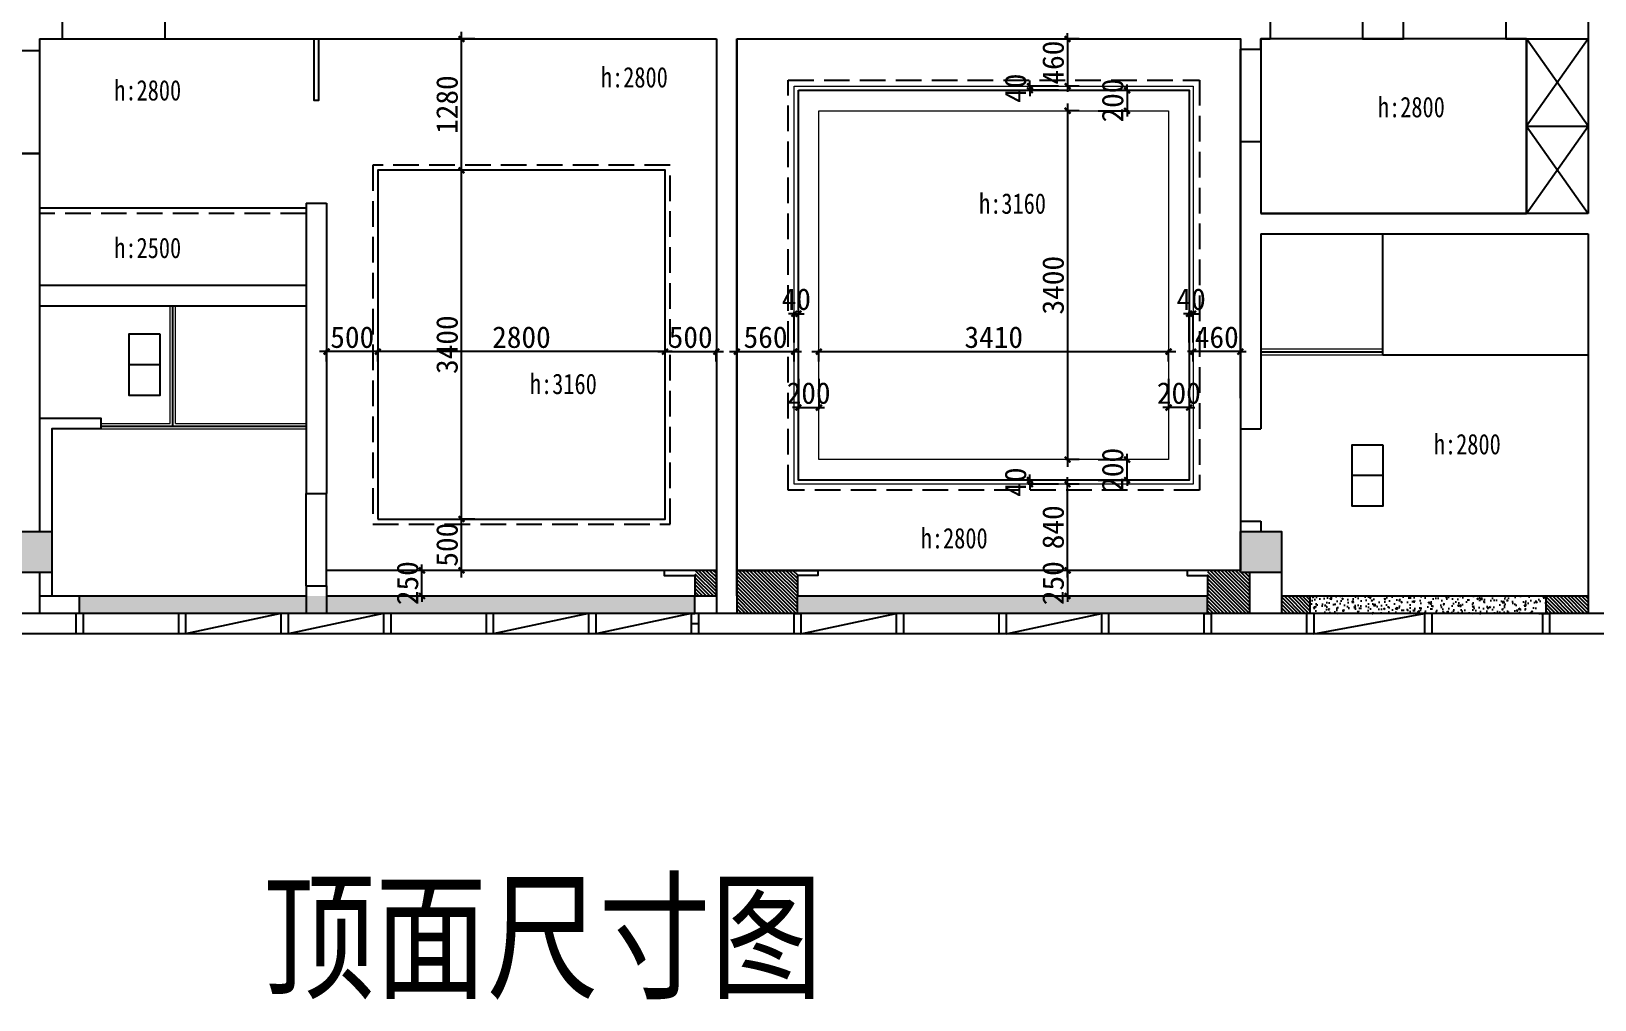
# Model space of a CAD drawing. Header units: millimetres. Extents: x 561810 to 956823, y -438984 to -391712.
# Drawn here: x 729406 to 744651, y -418569 to -409128 of the extents above; entities that cross this region are included whole.
import ezdxf

# ---------------------------------------------------------------- set-up
doc = ezdxf.new("R2010")
doc.units = ezdxf.units.MM
doc.header["$LTSCALE"] = 10
doc.header["$MEASUREMENT"] = 0
doc.linetypes.add('DASH', pattern=[0.35, 0.25, -0.1])
doc.layers.get('0').update_dxf_attribs({"linetype": 'CONTINUOUS'})
doc.layers.get('DEFPOINTS').update_dxf_attribs({"color": 1, "linetype": 'CONTINUOUS'})
for name, color, linetype in [('PUB_HATCH', 144, 'CONTINUOUS'), ('WALL', 7, 'CONTINUOUS'), ('WINDOW', 4, 'CONTINUOUS'), ('填充', 8, 'CONTINUOUS'), ('墙', 7, 'CONTINUOUS')]:
    doc.layers.add(name, color=color, linetype=linetype)
doc.layers.add('家居内线', color=251, linetype='CONTINUOUS', lineweight=13)
doc.layers.add('细线', color=250, linetype='CONTINUOUS', lineweight=5)
doc.styles.add('12', font='', dxfattribs={"width": 0.8})
doc.styles.add('施洛华标注样式', font='')
doc.styles.get('12').set_extended_font_data('SimSun')
doc.styles.get('施洛华标注样式').set_extended_font_data('SimSun')
doc.dimstyles.new('外标尺寸', dxfattribs={"dimscale": 70, "dimtxt": 3, "dimasz": 0.8, "dimexe": 0.25, "dimexo": 1, "dimgap": 0.5, "dimtad": 1, "dimdec": 0, "dimtxsty": '施洛华标注样式', "dimblk": 'ARCHTICK', "dimcen": 1.5, "dimdle": 1, "dimclrd": 250, "dimclre": 250, "dimclrt": 62, "dimadec": 0, "dimazin": 0, "dimtfac": 1, "dimtdec": 0, "dimtix": 1, "dimtmove": 1, "dimatfit": 3, "dimldrblk": 'ARCHTICK', "dimfxl": 0, "dimarcsym": 0})

# ---------------------------------------------------------------- blocks, each defined once
blk = doc.blocks.new('_ARCHTICK')
at = {"color": 0, "linetype": 'ByBlock', "const_width": 0.4}
blk.add_lwpolyline([(-0.5, -0.5), (0.5, 0.5)], dxfattribs=at)
blk = doc.blocks.new('*D359')
at = {"color": 250, "lineweight": -2}
for p, q in [((736216, -412251), (736916, -412251)), ((736286, -412346), (736286, -412233)), ((736846, -412346), (736846, -412233))]:
    blk.add_line(p, q, dxfattribs=at)
at = {"layer": 'DEFPOINTS', "color": 0}
for p in [(736846, -412251), (736286, -412416), (736846, -412416)]:
    blk.add_point(p, dxfattribs=at)
at = {"color": 250, "lineweight": -2, "xscale": 56, "yscale": 56, "zscale": 56, "rotation": 180}
blk.add_blockref('_ARCHTICK', (736286, -412251), dxfattribs=at)
at = {"color": 250, "lineweight": -2, "xscale": 56, "yscale": 56, "zscale": 56}
blk.add_blockref('_ARCHTICK', (736846, -412251), dxfattribs=at)
at = {"color": 62, "insert": (736566, -412111), "char_height": 210, "attachment_point": 5, "style": '施洛华标注样式'}
blk.add_mtext('560', dxfattribs=at)
blk = doc.blocks.new('*D360')
at = {"color": 250, "lineweight": -2}
for p, q in [((736846, -411881), (736790, -411881)), ((736846, -412161), (736846, -411864)), ((736846, -411881), (736886, -411881)), ((736886, -412161), (736886, -411864)), ((736886, -411881), (736942, -411881))]:
    blk.add_line(p, q, dxfattribs=at)
at = {"layer": 'DEFPOINTS', "color": 0}
for p in [(736886, -411881), (736846, -412416), (736886, -412416)]:
    blk.add_point(p, dxfattribs=at)
at = {"color": 250, "lineweight": -2, "xscale": 56, "yscale": 56, "zscale": 56}
blk.add_blockref('_ARCHTICK', (736846, -411881), dxfattribs=at)
at = {"color": 250, "lineweight": -2, "xscale": 56, "yscale": 56, "zscale": 56, "rotation": 180}
blk.add_blockref('_ARCHTICK', (736886, -411881), dxfattribs=at)
at = {"color": 62, "insert": (736866, -411741), "char_height": 210, "attachment_point": 5, "style": '施洛华标注样式'}
blk.add_mtext('40', dxfattribs=at)
blk = doc.blocks.new('*D361')
at = {"color": 250, "lineweight": -2}
for p, q in [((736886, -412516), (736886, -412813)), ((737086, -412516), (737086, -412813)), ((736886, -412796), (736830, -412796)), ((736886, -412796), (737086, -412796)), ((737086, -412796), (737142, -412796))]:
    blk.add_line(p, q, dxfattribs=at)
at = {"layer": 'DEFPOINTS', "color": 0}
for p in [(736886, -412416), (737086, -412416), (737086, -412796)]:
    blk.add_point(p, dxfattribs=at)
at = {"color": 250, "lineweight": -2, "xscale": 56, "yscale": 56, "zscale": 56}
blk.add_blockref('_ARCHTICK', (736886, -412796), dxfattribs=at)
at = {"color": 250, "lineweight": -2, "xscale": 56, "yscale": 56, "zscale": 56, "rotation": 180}
blk.add_blockref('_ARCHTICK', (737086, -412796), dxfattribs=at)
at = {"color": 62, "insert": (736986, -412656), "char_height": 210, "attachment_point": 5, "style": '施洛华标注样式'}
blk.add_mtext('200', dxfattribs=at)
blk = doc.blocks.new('*D362')
at = {"color": 250, "lineweight": -2}
for p, q in [((737016, -412251), (740566, -412251)), ((737086, -412346), (737086, -412233)), ((740496, -412346), (740496, -412233))]:
    blk.add_line(p, q, dxfattribs=at)
at = {"layer": 'DEFPOINTS', "color": 0}
for p in [(740496, -412251), (737086, -412416), (740496, -412416)]:
    blk.add_point(p, dxfattribs=at)
at = {"color": 250, "lineweight": -2, "xscale": 56, "yscale": 56, "zscale": 56, "rotation": 180}
blk.add_blockref('_ARCHTICK', (737086, -412251), dxfattribs=at)
at = {"color": 250, "lineweight": -2, "xscale": 56, "yscale": 56, "zscale": 56}
blk.add_blockref('_ARCHTICK', (740496, -412251), dxfattribs=at)
at = {"color": 62, "insert": (738791, -412111), "char_height": 210, "attachment_point": 5, "style": '施洛华标注样式'}
blk.add_mtext('3410', dxfattribs=at)
blk = doc.blocks.new('*D363')
at = {"color": 250, "lineweight": -2}
for p, q in [((740736, -412251), (740680, -412251)), ((740736, -412346), (740736, -412233)), ((741196, -412251), (740736, -412251)), ((741196, -412346), (741196, -412233)), ((741196, -412251), (741252, -412251))]:
    blk.add_line(p, q, dxfattribs=at)
at = {"layer": 'DEFPOINTS', "color": 0}
for p in [(740736, -412251), (740736, -412416), (741196, -412416)]:
    blk.add_point(p, dxfattribs=at)
at = {"color": 250, "lineweight": -2, "xscale": 56, "yscale": 56, "zscale": 56}
blk.add_blockref('_ARCHTICK', (740736, -412251), dxfattribs=at)
at = {"color": 250, "lineweight": -2, "xscale": 56, "yscale": 56, "zscale": 56, "rotation": 180}
blk.add_blockref('_ARCHTICK', (741196, -412251), dxfattribs=at)
at = {"color": 62, "insert": (740966, -412111), "char_height": 210, "attachment_point": 5, "style": '施洛华标注样式'}
blk.add_mtext('460', dxfattribs=at)
blk = doc.blocks.new('*D364')
at = {"color": 250, "lineweight": -2}
for p, q in [((740696, -411881), (740640, -411881)), ((740696, -412161), (740696, -411864)), ((740736, -411881), (740696, -411881)), ((740736, -412161), (740736, -411864)), ((740736, -411881), (740792, -411881))]:
    blk.add_line(p, q, dxfattribs=at)
at = {"layer": 'DEFPOINTS', "color": 0}
for p in [(740696, -411881), (740696, -412416), (740736, -412416)]:
    blk.add_point(p, dxfattribs=at)
at = {"color": 250, "lineweight": -2, "xscale": 56, "yscale": 56, "zscale": 56}
blk.add_blockref('_ARCHTICK', (740696, -411881), dxfattribs=at)
at = {"color": 250, "lineweight": -2, "xscale": 56, "yscale": 56, "zscale": 56, "rotation": 180}
blk.add_blockref('_ARCHTICK', (740736, -411881), dxfattribs=at)
at = {"color": 62, "insert": (740716, -411741), "char_height": 210, "attachment_point": 5, "style": '施洛华标注样式'}
blk.add_mtext('40', dxfattribs=at)
blk = doc.blocks.new('*D365')
at = {"color": 250, "lineweight": -2}
for p, q in [((740496, -412516), (740496, -412813)), ((740696, -412516), (740696, -412813)), ((740496, -412796), (740440, -412796)), ((740696, -412796), (740496, -412796)), ((740696, -412796), (740752, -412796))]:
    blk.add_line(p, q, dxfattribs=at)
at = {"layer": 'DEFPOINTS', "color": 0}
for p in [(740496, -412416), (740696, -412416), (740496, -412796)]:
    blk.add_point(p, dxfattribs=at)
at = {"color": 250, "lineweight": -2, "xscale": 56, "yscale": 56, "zscale": 56}
blk.add_blockref('_ARCHTICK', (740496, -412796), dxfattribs=at)
at = {"color": 250, "lineweight": -2, "xscale": 56, "yscale": 56, "zscale": 56, "rotation": 180}
blk.add_blockref('_ARCHTICK', (740696, -412796), dxfattribs=at)
at = {"color": 62, "insert": (740596, -412656), "char_height": 210, "attachment_point": 5, "style": '施洛华标注样式'}
blk.add_mtext('200', dxfattribs=at)
blk = doc.blocks.new('*D366')
at = {"color": 250, "lineweight": -2}
for p, q in [((739511, -409203), (739511, -409147)), ((739624, -409203), (739494, -409203)), ((739511, -409203), (739511, -409663)), ((739624, -409663), (739494, -409663)), ((739511, -409663), (739511, -409719))]:
    blk.add_line(p, q, dxfattribs=at)
at = {"layer": 'DEFPOINTS', "color": 0}
for p in [(739694, -409203), (739511, -409663), (739694, -409663)]:
    blk.add_point(p, dxfattribs=at)
at = {"color": 250, "lineweight": -2, "xscale": 56, "yscale": 56, "zscale": 56}
for p, rotation in [((739511, -409203), 270), ((739511, -409663), 90)]:
    blk.add_blockref('_ARCHTICK', p, dxfattribs=dict(at, rotation=rotation))
at = {"color": 62, "insert": (739371, -409433), "char_height": 210, "attachment_point": 5, "rotation": 90, "style": '施洛华标注样式'}
blk.add_mtext('460', dxfattribs=at)
blk = doc.blocks.new('*D367')
at = {"color": 250, "lineweight": -2}
for p, q in [((739144, -409663), (739144, -409607)), ((739424, -409663), (739126, -409663)), ((739424, -409703), (739126, -409703)), ((739144, -409663), (739144, -409703)), ((739144, -409703), (739144, -409759))]:
    blk.add_line(p, q, dxfattribs=at)
at = {"layer": 'DEFPOINTS', "color": 0}
for p in [(739144, -409703), (739694, -409663), (739694, -409703)]:
    blk.add_point(p, dxfattribs=at)
at = {"color": 250, "lineweight": -2, "xscale": 56, "yscale": 56, "zscale": 56}
for p, rotation in [((739144, -409663), 270), ((739144, -409703), 90)]:
    blk.add_blockref('_ARCHTICK', p, dxfattribs=dict(at, rotation=rotation))
at = {"color": 62, "insert": (739004, -409683), "char_height": 210, "attachment_point": 5, "rotation": 90, "style": '施洛华标注样式'}
blk.add_mtext('40', dxfattribs=at)
blk = doc.blocks.new('*D368')
at = {"color": 250, "lineweight": -2}
for p, q in [((739811, -409703), (740108, -409703)), ((740091, -409703), (740091, -409647)), ((740091, -409703), (740091, -409903)), ((739811, -409903), (740108, -409903)), ((740091, -409903), (740091, -409959))]:
    blk.add_line(p, q, dxfattribs=at)
at = {"layer": 'DEFPOINTS', "color": 0}
for p in [(739694, -409703), (739694, -409903), (740091, -409903)]:
    blk.add_point(p, dxfattribs=at)
at = {"color": 250, "lineweight": -2, "xscale": 56, "yscale": 56, "zscale": 56}
for p, rotation in [((740091, -409703), 270), ((740091, -409903), 90)]:
    blk.add_blockref('_ARCHTICK', p, dxfattribs=dict(at, rotation=rotation))
at = {"color": 62, "insert": (739951, -409803), "char_height": 210, "attachment_point": 5, "rotation": 90, "style": '施洛华标注样式'}
blk.add_mtext('200', dxfattribs=at)
blk = doc.blocks.new('*D369')
at = {"color": 250, "lineweight": -2}
for p, q in [((739624, -409903), (739494, -409903)), ((739511, -409833), (739511, -413373)), ((739624, -413303), (739494, -413303))]:
    blk.add_line(p, q, dxfattribs=at)
at = {"layer": 'DEFPOINTS', "color": 0}
for p in [(739694, -409903), (739511, -413303), (739694, -413303)]:
    blk.add_point(p, dxfattribs=at)
at = {"color": 250, "lineweight": -2, "xscale": 56, "yscale": 56, "zscale": 56}
for p, rotation in [((739511, -409903), 90), ((739511, -413303), 270)]:
    blk.add_blockref('_ARCHTICK', p, dxfattribs=dict(at, rotation=rotation))
at = {"color": 62, "insert": (739371, -411603), "char_height": 210, "attachment_point": 5, "rotation": 90, "style": '施洛华标注样式'}
blk.add_mtext('3400', dxfattribs=at)
blk = doc.blocks.new('*D370')
at = {"color": 250, "lineweight": -2}
for p, q in [((739624, -413543), (739494, -413543)), ((739511, -414453), (739511, -413473)), ((739624, -414383), (739494, -414383))]:
    blk.add_line(p, q, dxfattribs=at)
at = {"layer": 'DEFPOINTS', "color": 0}
for p in [(739511, -413543), (739694, -413543), (739694, -414383)]:
    blk.add_point(p, dxfattribs=at)
at = {"color": 250, "lineweight": -2, "xscale": 56, "yscale": 56, "zscale": 56}
for p, rotation in [((739511, -413543), 90), ((739511, -414383), 270)]:
    blk.add_blockref('_ARCHTICK', p, dxfattribs=dict(at, rotation=rotation))
at = {"color": 62, "insert": (739371, -413963), "char_height": 210, "attachment_point": 5, "rotation": 90, "style": '施洛华标注样式'}
blk.add_mtext('840', dxfattribs=at)
blk = doc.blocks.new('*D371')
at = {"color": 250, "lineweight": -2}
for p, q in [((739424, -413503), (739126, -413503)), ((739424, -413543), (739126, -413543)), ((739144, -413503), (739144, -413447)), ((739144, -413543), (739144, -413503)), ((739144, -413543), (739144, -413599))]:
    blk.add_line(p, q, dxfattribs=at)
at = {"layer": 'DEFPOINTS', "color": 0}
for p in [(739144, -413503), (739694, -413503), (739694, -413543)]:
    blk.add_point(p, dxfattribs=at)
at = {"color": 250, "lineweight": -2, "xscale": 56, "yscale": 56, "zscale": 56}
for p, rotation in [((739144, -413503), 270), ((739144, -413543), 90)]:
    blk.add_blockref('_ARCHTICK', p, dxfattribs=dict(at, rotation=rotation))
at = {"color": 62, "insert": (739004, -413523), "char_height": 210, "attachment_point": 5, "rotation": 90, "style": '施洛华标注样式'}
blk.add_mtext('40', dxfattribs=at)
blk = doc.blocks.new('*D372')
at = {"color": 250, "lineweight": -2}
for p, q in [((740091, -413303), (740091, -413247)), ((739811, -413303), (740108, -413303)), ((740091, -413503), (740091, -413303)), ((739811, -413503), (740108, -413503)), ((740091, -413503), (740091, -413559))]:
    blk.add_line(p, q, dxfattribs=at)
at = {"layer": 'DEFPOINTS', "color": 0}
for p in [(739694, -413303), (740091, -413303), (739694, -413503)]:
    blk.add_point(p, dxfattribs=at)
at = {"color": 250, "lineweight": -2, "xscale": 56, "yscale": 56, "zscale": 56}
for p, rotation in [((740091, -413303), 270), ((740091, -413503), 90)]:
    blk.add_blockref('_ARCHTICK', p, dxfattribs=dict(at, rotation=rotation))
at = {"color": 62, "insert": (739951, -413403), "char_height": 210, "attachment_point": 5, "rotation": 90, "style": '施洛华标注样式'}
blk.add_mtext('200', dxfattribs=at)
blk = doc.blocks.new('*D373')
at = {"color": 250, "lineweight": -2}
for p, q in [((739511, -414383), (739511, -414327)), ((739624, -414383), (739494, -414383)), ((739511, -414383), (739511, -414633)), ((739624, -414633), (739494, -414633)), ((739511, -414633), (739511, -414689))]:
    blk.add_line(p, q, dxfattribs=at)
at = {"layer": 'DEFPOINTS', "color": 0}
for p in [(739694, -414383), (739511, -414633), (739694, -414633)]:
    blk.add_point(p, dxfattribs=at)
at = {"color": 250, "lineweight": -2, "xscale": 56, "yscale": 56, "zscale": 56}
for p, rotation in [((739511, -414383), 270), ((739511, -414633), 90)]:
    blk.add_blockref('_ARCHTICK', p, dxfattribs=dict(at, rotation=rotation))
at = {"color": 62, "insert": (739371, -414508), "char_height": 210, "attachment_point": 5, "rotation": 90, "style": '施洛华标注样式'}
blk.add_mtext('250', dxfattribs=at)
blk = doc.blocks.new('*D441')
at = {"color": 250, "lineweight": -2}
for p, q in [((735516, -412251), (736156, -412251)), ((735586, -412346), (735586, -412233)), ((736086, -412346), (736086, -412233))]:
    blk.add_line(p, q, dxfattribs=at)
at = {"layer": 'DEFPOINTS', "color": 0}
for p in [(736086, -412251), (735586, -412416), (736086, -412416)]:
    blk.add_point(p, dxfattribs=at)
at = {"color": 250, "lineweight": -2, "xscale": 56, "yscale": 56, "zscale": 56, "rotation": 180}
blk.add_blockref('_ARCHTICK', (735586, -412251), dxfattribs=at)
at = {"color": 250, "lineweight": -2, "xscale": 56, "yscale": 56, "zscale": 56}
blk.add_blockref('_ARCHTICK', (736086, -412251), dxfattribs=at)
at = {"color": 62, "insert": (735836, -412111), "char_height": 210, "attachment_point": 5, "style": '施洛华标注样式'}
blk.add_mtext('500', dxfattribs=at)
blk = doc.blocks.new('*D442')
at = {"color": 250, "lineweight": -2}
for p, q in [((735656, -412251), (732716, -412251)), ((732786, -412346), (732786, -412233)), ((735586, -412346), (735586, -412233))]:
    blk.add_line(p, q, dxfattribs=at)
at = {"layer": 'DEFPOINTS', "color": 0}
for p in [(732786, -412251), (732786, -412416), (735586, -412416)]:
    blk.add_point(p, dxfattribs=at)
at = {"color": 250, "lineweight": -2, "xscale": 56, "yscale": 56, "zscale": 56, "rotation": 180}
blk.add_blockref('_ARCHTICK', (732786, -412251), dxfattribs=at)
at = {"color": 250, "lineweight": -2, "xscale": 56, "yscale": 56, "zscale": 56}
blk.add_blockref('_ARCHTICK', (735586, -412251), dxfattribs=at)
at = {"color": 62, "insert": (734186, -412111), "char_height": 210, "attachment_point": 5, "style": '施洛华标注样式'}
blk.add_mtext('2800', dxfattribs=at)
blk = doc.blocks.new('*D443')
at = {"color": 250, "lineweight": -2}
for p, q in [((732856, -412251), (732216, -412251)), ((732286, -412346), (732286, -412233)), ((732786, -412346), (732786, -412233))]:
    blk.add_line(p, q, dxfattribs=at)
at = {"layer": 'DEFPOINTS', "color": 0}
for p in [(732286, -412251), (732286, -412416), (732786, -412416)]:
    blk.add_point(p, dxfattribs=at)
at = {"color": 250, "lineweight": -2, "xscale": 56, "yscale": 56, "zscale": 56, "rotation": 180}
blk.add_blockref('_ARCHTICK', (732286, -412251), dxfattribs=at)
at = {"color": 250, "lineweight": -2, "xscale": 56, "yscale": 56, "zscale": 56}
blk.add_blockref('_ARCHTICK', (732786, -412251), dxfattribs=at)
at = {"color": 62, "insert": (732536, -412111), "char_height": 210, "attachment_point": 5, "style": '施洛华标注样式'}
blk.add_mtext('500', dxfattribs=at)
blk = doc.blocks.new('*D444')
at = {"color": 250, "lineweight": -2}
for p, q in [((733216, -414383), (733216, -414327)), ((733496, -414383), (733199, -414383)), ((733216, -414633), (733216, -414383)), ((733496, -414633), (733199, -414633)), ((733216, -414633), (733216, -414689))]:
    blk.add_line(p, q, dxfattribs=at)
at = {"layer": 'DEFPOINTS', "color": 0}
for p in [(733216, -414383), (733803, -414383), (733803, -414633)]:
    blk.add_point(p, dxfattribs=at)
at = {"color": 250, "lineweight": -2, "xscale": 56, "yscale": 56, "zscale": 56}
for p, rotation in [((733216, -414383), 270), ((733216, -414633), 90)]:
    blk.add_blockref('_ARCHTICK', p, dxfattribs=dict(at, rotation=rotation))
at = {"color": 62, "insert": (733076, -414508), "char_height": 210, "attachment_point": 5, "rotation": 90, "style": '施洛华标注样式'}
blk.add_mtext('250', dxfattribs=at)
blk = doc.blocks.new('*D445')
at = {"color": 250, "lineweight": -2}
for p, q in [((733733, -413883), (733584, -413883)), ((733601, -414453), (733601, -413813)), ((733733, -414383), (733584, -414383))]:
    blk.add_line(p, q, dxfattribs=at)
at = {"layer": 'DEFPOINTS', "color": 0}
for p in [(733601, -413883), (733803, -413883), (733803, -414383)]:
    blk.add_point(p, dxfattribs=at)
at = {"color": 250, "lineweight": -2, "xscale": 56, "yscale": 56, "zscale": 56}
for p, rotation in [((733601, -413883), 90), ((733601, -414383), 270)]:
    blk.add_blockref('_ARCHTICK', p, dxfattribs=dict(at, rotation=rotation))
at = {"color": 62, "insert": (733461, -414133), "char_height": 210, "attachment_point": 5, "rotation": 90, "style": '施洛华标注样式'}
blk.add_mtext('500', dxfattribs=at)
blk = doc.blocks.new('*D446')
at = {"color": 250, "lineweight": -2}
for p, q in [((733733, -410483), (733584, -410483)), ((733601, -413953), (733601, -410413)), ((733733, -413883), (733584, -413883))]:
    blk.add_line(p, q, dxfattribs=at)
at = {"layer": 'DEFPOINTS', "color": 0}
for p in [(733601, -410483), (733803, -410483), (733803, -413883)]:
    blk.add_point(p, dxfattribs=at)
at = {"color": 250, "lineweight": -2, "xscale": 56, "yscale": 56, "zscale": 56}
for p, rotation in [((733601, -410483), 90), ((733601, -413883), 270)]:
    blk.add_blockref('_ARCHTICK', p, dxfattribs=dict(at, rotation=rotation))
at = {"color": 62, "insert": (733461, -412183), "char_height": 210, "attachment_point": 5, "rotation": 90, "style": '施洛华标注样式'}
blk.add_mtext('3400', dxfattribs=at)
blk = doc.blocks.new('*D447')
at = {"color": 250, "lineweight": -2}
for p, q in [((733601, -410553), (733601, -409133)), ((733733, -409203), (733584, -409203)), ((733733, -410483), (733584, -410483))]:
    blk.add_line(p, q, dxfattribs=at)
at = {"layer": 'DEFPOINTS', "color": 0}
for p in [(733601, -409203), (733803, -409203), (733803, -410483)]:
    blk.add_point(p, dxfattribs=at)
at = {"color": 250, "lineweight": -2, "xscale": 56, "yscale": 56, "zscale": 56}
for p, rotation in [((733601, -409203), 90), ((733601, -410483), 270)]:
    blk.add_blockref('_ARCHTICK', p, dxfattribs=dict(at, rotation=rotation))
at = {"color": 62, "insert": (733461, -409843), "char_height": 210, "attachment_point": 5, "rotation": 90, "style": '施洛华标注样式'}
blk.add_mtext('1280', dxfattribs=at)

msp = doc.modelspace()

# ---------------------------------------------------------------- hatches: boundary and pattern name
h = msp.add_hatch()
h.set_pattern_fill('ANSI31', color=250, scale=200, angle=-90, style=0)
h.set_pattern_definition([(315, (736086.275, -414802.755), (17.6777, 17.6777), [])])
h.paths.add_polyline_path([(735876.3, -414382.8), (735876.3, -414632.8), (736086.3, -414632.8), (736086.3, -414382.8)])
h = msp.add_hatch()
h.set_pattern_fill('ANSI31', color=250, scale=200, angle=-90, style=0)
h.set_pattern_definition([(315, (737076.275, -414802.755), (17.6777, 17.6777), [])])
h.paths.add_polyline_path([(736876.3, -414632.8), (736876.3, -414382.8), (736286.3, -414382.8), (736286.3, -414632.8), (736286.3, -414802.8), (736876.3, -414802.8)])
h = msp.add_hatch()
h.set_pattern_fill('ANSI31', color=250, scale=200, angle=-90, style=0)
h.set_pattern_definition([(315, (741286.275, -414802.755), (17.6777, 17.6777), [])])
h.paths.add_polyline_path([(741286.3, -414802.8), (741286.3, -414402.8), (741196.3, -414402.8), (741196.3, -414382.8), (740876.3, -414382.8), (740876.3, -414632.8), (740876.3, -414802.8), (740911.3, -414802.8)])
h = msp.add_hatch()
h.set_pattern_fill('AR-CONC', color=250, scale=20, style=0)
h.set_pattern_definition([(50, (734876.28, -414802.76), (143.452, -12.5504), [15, -165]), (355, (734876.28, -414802.76), (-27.7503, 150.4384), [12, -132]), (100.4514, (734888.23, -414803.8), (115.702, 137.888), [12.748, -140.2284]), (46.184, (734876.28, -414762.76), (213.448, -33.104), [22.5, -247.5]), (96.6356, (734894.06, -414765.51), (186.9325, 194.824), [19.122, -210.343]), (351.184, (734876.28, -414762.76), (186.932, 194.824), [18, -198]), (21, (734896.28, -414772.76), (119.3814, -80.5238), [15, -165]), (326, (734896.28, -414772.76), (48.663, 145.03), [12, -132]), (71.4514, (734906.22, -414779.47), (168.0445, 64.506), [12.748, -140.2284]), (37.5, (734876.275, -414802.755), (2.43197, 66.57877), [0, -130.4, 0, -134, 0, -132.5]), (7.5, (734876.275, -414802.755), (52.6139, 78.8823), [0, -76.4, 0, -127.4, 0, -50.5]), (327.5, (734831.675, -414802.755), (106.7645, -4.511), [0, -50, 0, -156, 0, -207]), (317.5, (734811.68, -414802.755), (116.6372, 20.021), [0, -65, 0, -103.6, 0, -147])])
h.paths.add_polyline_path([(729876.3, -414632.8), (729876.3, -414802.8), (729911.3, -414802.8), (735876.3, -414802.8), (735876.3, -414632.8)])
h = msp.add_hatch()
h.set_pattern_fill('AR-CONC', color=250, scale=20, style=0)
h.set_pattern_definition([(50, (740876.28, -414802.76), (143.452, -12.5504), [15, -165]), (355, (740876.28, -414802.76), (-27.75, 150.4384), [12, -132]), (100.4514, (740888.23, -414803.8), (115.702, 137.888), [12.748, -140.2284]), (46.184, (740876.28, -414762.76), (213.448, -33.104), [22.5, -247.5]), (96.6356, (740894.06, -414765.51), (186.933, 194.824), [19.122, -210.343]), (351.184, (740876.28, -414762.76), (186.932, 194.824), [18, -198]), (21, (740896.28, -414772.76), (119.3814, -80.5238), [15, -165]), (326, (740896.28, -414772.76), (48.663, 145.03), [12, -132]), (71.4514, (740906.22, -414779.47), (168.0445, 64.506), [12.748, -140.2284]), (37.5, (740876.275, -414802.755), (2.432, 66.5788), [0, -130.4, 0, -134, 0, -132.5]), (7.5, (740876.275, -414802.755), (52.6139, 78.8823), [0, -76.4, 0, -127.4, 0, -50.5]), (327.5, (740831.675, -414802.755), (106.7645, -4.511), [0, -50, 0, -156, 0, -207]), (317.5, (740811.68, -414802.755), (116.6372, 20.021), [0, -65, 0, -103.6, 0, -147])])
h.paths.add_polyline_path([(740876.3, -414802.8), (740876.3, -414632.8), (736876.3, -414632.8), (736876.3, -414802.8), (736911.3, -414802.8)])
h = msp.add_hatch()
h.set_pattern_fill('AR-CONC', color=250, scale=20, style=0)
h.set_pattern_definition([(50, (744176.28, -414802.76), (143.452, -12.5504), [15, -165]), (355, (744176.28, -414802.76), (-27.75, 150.438), [12, -132]), (100.4514, (744188.23, -414803.8), (115.702, 137.888), [12.748, -140.228]), (46.184, (744176.28, -414762.76), (213.448, -33.104), [22.5, -247.5]), (96.636, (744194.06, -414765.51), (186.933, 194.824), [19.122, -210.343]), (351.184, (744176.28, -414762.76), (186.932, 194.824), [18, -198]), (21, (744196.28, -414772.76), (119.3814, -80.524), [15, -165]), (326, (744196.28, -414772.76), (48.663, 145.03), [12, -132]), (71.4514, (744206.22, -414779.47), (168.0445, 64.506), [12.748, -140.228]), (37.5, (744176.275, -414802.755), (2.432, 66.5788), [0, -130.4, 0, -134, 0, -132.5]), (7.5, (744176.275, -414802.755), (52.614, 78.8823), [0, -76.4, 0, -127.4, 0, -50.5]), (327.5, (744131.675, -414802.755), (106.7645, -4.511), [0, -50, 0, -156, 0, -207]), (317.5, (744111.68, -414802.755), (116.6372, 20.021), [0, -65, 0, -103.6, 0, -147])])
h.paths.add_polyline_path([(741876.3, -414632.8), (741876.3, -414802.8), (741911.3, -414802.8), (744176.3, -414802.8), (744176.3, -414632.8)])
at = {"layer": 'PUB_HATCH'}
h = msp.add_hatch(color=256, dxfattribs=at)
h.paths.add_polyline_path([(729206.3, -414402.8), (729206.3, -414002.8), (729606.3, -414002.8), (729606.3, -414402.8)])
h.paths.add_polyline_path([(717346.3, -414402.8), (717346.3, -414002.8), (717746.3, -414002.8), (717746.3, -414402.8)])
h.paths.add_polyline_path([(717346.3, -409202.8), (717346.3, -408802.8), (717746.3, -408802.8), (717746.3, -409202.8)])
h.paths.add_polyline_path([(717346.3, -402742.8), (717346.3, -402342.8), (717746.3, -402342.8), (717746.3, -402742.8)])
h.paths.add_polyline_path([(753056.3, -402742.8), (753056.3, -402342.8), (753456.3, -402342.8), (753456.3, -402742.8)])
h.paths.add_polyline_path([(753056.3, -409202.8), (753056.3, -408802.8), (753456.3, -408802.8), (753456.3, -409202.8)])
h.paths.add_polyline_path([(753056.3, -414402.8), (753056.3, -414002.8), (753456.3, -414002.8), (753456.3, -414402.8)])
h.paths.add_polyline_path([(741196.3, -414402.8), (741196.3, -414002.8), (741596.3, -414002.8), (741596.3, -414402.8)])
at = {"layer": '墙'}
h = msp.add_hatch(dxfattribs=at)
h.set_pattern_fill('ANSI31', color=250, scale=200, angle=-90, style=0)
h.set_pattern_definition([(315, (744586.275, -414802.755), (17.67767, 17.67767), [])])
h.paths.add_polyline_path([(741876.3, -414802.8), (741876.3, -414632.8), (741596.3, -414632.8), (741596.3, -414802.8)])
h.paths.add_polyline_path([(744176.3, -414632.8), (744176.3, -414802.8), (744211.3, -414802.8), (744586.3, -414802.8), (744586.3, -414632.8)])

# ---------------------------------------------------------------- linework, layer by layer
at = {"color": 1}
for p, q in [((729841.3, -414802.8), (729841.3, -415002.8)), ((729911.3, -414802.8), (729841.3, -414802.8)), ((729911.3, -414802.8), (729911.3, -415002.8)), ((730841.3, -414802.8), (730841.3, -415002.8)), ((730911.3, -414802.8), (730911.3, -415002.8)), ((731841.3, -414802.8), (730911.3, -415002.8)), ((731841.3, -414802.8), (731841.3, -415002.8)), ((731911.3, -414802.8), (731911.3, -415002.8)), ((732841.3, -414802.8), (731911.3, -415002.8)), ((732841.3, -414802.8), (732841.3, -415002.8)), ((732911.3, -414802.8), (732911.3, -415002.8)), ((733841.3, -414802.8), (733841.3, -415002.8)), ((733911.3, -414802.8), (733911.3, -415002.8)), ((734841.3, -414802.8), (733911.3, -415002.8)), ((734841.3, -414802.8), (734841.3, -415002.8)), ((734911.3, -414802.8), (734911.3, -415002.8)), ((735841.3, -414802.8), (734911.3, -415002.8)), ((735841.3, -414802.8), (735841.3, -415002.8)), ((735911.3, -414802.8), (735841.3, -414802.8)), ((735841.3, -414802.8), (735876.3, -414802.8)), ((735911.3, -414802.8), (735911.3, -415002.8)), ((736841.3, -414802.8), (736841.3, -415002.8)), ((736841.3, -414802.8), (736911.3, -414802.8)), ((736911.3, -414802.8), (736911.3, -415002.8)), ((736911.3, -415002.8), (737841.3, -414802.8)), ((737841.3, -414802.8), (737841.3, -415002.8)), ((737911.3, -414802.8), (737911.3, -415002.8)), ((738841.3, -414802.8), (738841.3, -415002.8)), ((738911.3, -414802.8), (738911.3, -415002.8)), ((738911.3, -415002.8), (739841.3, -414802.8)), ((739841.3, -414802.8), (739841.3, -415002.8)), ((739911.3, -414802.8), (739911.3, -415002.8)), ((740841.3, -414802.8), (740841.3, -415002.8)), ((740911.3, -414802.8), (740911.3, -415002.8)), ((741841.3, -414802.8), (741841.3, -415002.8)), ((741911.3, -414802.8), (741911.3, -415002.8)), ((741911.3, -415002.8), (742991.3, -414802.8)), ((742991.3, -414802.8), (742991.3, -415002.8)), ((743061.3, -414802.8), (743061.3, -415002.8)), ((744141.3, -414802.8), (744141.3, -415002.8)), ((744211.3, -414802.8), (744211.3, -415002.8)), ((735911.3, -414902.8), (735841.3, -414902.8))]:
    msp.add_line(p, q, dxfattribs=at)
for points in [[(741911.3, -414802.8), (741841.3, -414802.8)], [(744141.3, -414802.8), (744211.3, -414802.8)]]:
    msp.add_lwpolyline(points, dxfattribs=at)
at = {"layer": 'WALL'}
for p, q in [((744586.3, -408502.8), (744586.3, -410902.8)), ((729711.3, -409202.8), (729711.3, -409002.8)), ((730711.3, -409202.8), (730711.3, -409002.8)), ((730711.3, -409202.8), (730711.3, -409002.8)), ((741486.3, -409002.8), (741486.3, -409202.8)), ((742386.3, -409002.8), (742386.3, -409202.8)), ((742785.9, -409202.8), (742785.9, -409002.8)), ((743785.9, -409002.8), (743785.9, -409202.8)), ((729486.3, -409317.8), (729286.3, -409317.8)), ((729486.3, -409202.8), (729486.3, -409317.8)), ((729486.3, -409202.8), (729711.3, -409202.8)), ((729486.3, -409202.8), (729486.3, -409317.8)), ((730711.3, -409202.8), (736086.3, -409202.8)), ((736086.3, -409202.8), (736086.3, -414802.8)), ((736286.3, -409202.8), (736286.3, -414802.8)), ((736286.3, -409202.8), (741196.3, -409202.8)), ((741196.3, -409202.8), (741196.3, -409302.8)), ((741396.3, -409202.8), (741486.3, -409202.8)), ((741396.3, -409302.8), (741396.3, -409202.8)), ((742386.3, -409202.8), (742785.9, -409202.8)), ((743785.9, -409202.8), (744586.3, -409202.8)), ((741396.3, -410202.8), (741396.3, -410902.8)), ((741396.3, -410202.8), (741396.3, -410902.8)), ((729286.3, -410317.8), (729486.3, -410317.8)), ((729486.3, -410317.8), (729286.3, -410317.8)), ((729486.3, -410317.8), (729486.3, -414002.8)), ((732086.3, -410802.8), (732086.3, -413632.8)), ((732086.3, -410802.8), (732286.3, -410802.8)), ((732286.3, -410802.8), (732286.3, -413632.8)), ((744586.3, -410902.8), (741396.3, -410902.8)), ((741396.3, -411102.8), (741396.3, -413002.8)), ((741396.3, -411102.8), (744586.3, -411102.8)), ((744586.3, -411102.8), (744586.3, -414802.8)), ((729486.3, -411602.8), (732086.3, -411602.8)), ((729486.3, -411802.8), (732086.3, -411802.8)), ((732086.3, -413632.8), (732286.3, -413632.8)), ((741196.3, -413902.8), (741196.3, -414002.8)), ((741396.3, -413902.8), (741396.3, -414002.8)), ((729486.3, -414402.8), (729486.3, -414802.8)), ((741286.3, -414402.8), (741286.3, -414802.8)), ((741596.3, -414402.8), (741596.3, -414802.8)), ((729486.3, -414632.8), (732086.3, -414632.8)), ((732086.3, -414532.8), (732286.3, -414532.8)), ((732086.3, -414532.8), (732086.3, -414802.8)), ((732286.3, -414532.8), (732286.3, -414802.8)), ((732286.3, -414632.8), (736086.3, -414632.8)), ((736876.3, -414632.8), (740876.3, -414632.8)), ((741596.3, -414632.8), (744586.3, -414632.8))]:
    msp.add_line(p, q, dxfattribs=at)
for points in [[(741196.3, -409302.8), (741396.3, -409302.8)], [(741196.3, -412702.8), (741196.3, -410502.8), (741196.3, -410502.8), (741196.3, -410202.8), (741396.3, -410202.8)], [(741196.3, -412702.8), (741196.3, -412702.8), (741196.3, -413002.8), (741396.3, -413002.8)], [(730086.3, -413002.8), (730086.3, -412902.8), (729486.3, -412902.8)], [(730086.3, -413002.8), (729606.3, -413002.8), (729606.3, -414632.8)], [(729206.3, -414402.8), (729206.3, -414002.8), (729606.3, -414002.8), (729606.3, -414402.8), (729206.3, -414402.8)], [(741196.3, -413902.8), (741396.3, -413902.8)], [(741196.3, -414402.8), (741196.3, -414002.8), (741596.3, -414002.8), (741596.3, -414402.8), (741196.3, -414402.8)], [(741196.3, -414402.8), (741196.3, -414002.8), (741596.3, -414002.8), (741596.3, -414402.8), (741196.3, -414402.8)], [(741286.3, -414002.8), (741486.3, -414002.8)], [(741876.3, -414802.8), (741876.3, -414632.8)], [(744176.3, -414802.8), (744176.3, -414632.8)]]:
    msp.add_lwpolyline(points, dxfattribs=at)
at = {"layer": 'WINDOW'}
for p, q in [((730786.3, -412977.8), (730786.3, -411802.8)), ((741396.3, -412252.8), (742586.3, -412252.8)), ((730086.3, -412977.8), (732086.3, -412977.8)), ((753906.3, -414802.8), (716906.3, -414802.8)), ((754026.3, -415002.8), (716706.3, -415002.8))]:
    msp.add_line(p, q, dxfattribs=at)
msp.add_lwpolyline([(732206.3, -409202.8), (732206.3, -409802.8), (732166.3, -409802.8), (732166.3, -409202.8)], close=True, dxfattribs=at)
at = {"layer": '填充', "color": 142, "ltscale": 0.01}
for p, q in [((729486.3, -409317.8), (729486.3, -410317.8)), ((729711.3, -409202.8), (730711.3, -409202.8)), ((743986.3, -409202.8), (743986.3, -410902.8)), ((743986.3, -410052.8), (744586.3, -410052.8)), ((732086.3, -410852.8), (729486.3, -410852.8)), ((742586.3, -412282.8), (742586.3, -411102.8)), ((742586.3, -412282.8), (744586.3, -412282.8)), ((732086.3, -414532.8), (732086.3, -413632.8)), ((732286.3, -414532.8), (732286.3, -413632.8)), ((735576.3, -414382.8), (732286.3, -414382.8)), ((729876.3, -414802.8), (729876.3, -414632.8)), ((735876.3, -414802.8), (735876.3, -414632.8))]:
    msp.add_line(p, q, dxfattribs=at)
at = {"layer": '填充', "color": 2, "linetype": 'DASH', "ltscale": 100}
msp.add_line((732086.3, -410902.8), (729486.3, -410902.8), dxfattribs=at)
at = {"layer": '填充', "color": 142, "ltscale": 0.01}
for points in [[(736286.3, -409202.8), (741196.3, -409202.8), (741196.3, -414382.8), (736286.3, -414382.8)], [(741396.3, -410902.8), (743986.3, -410902.8), (743986.3, -409202.8), (741396.3, -409202.8)], [(736886.3, -409702.8), (740696.3, -409702.8), (740696.3, -413502.8), (736886.3, -413502.8)], [(732786.3, -413882.8), (735586.3, -413882.8), (735586.3, -410482.8), (732786.3, -410482.8)], [(730661.3, -412077.8), (730661.3, -412677.8), (730361.3, -412677.8), (730361.3, -412077.8)], [(742586.3, -413157.8), (742586.3, -413757.8), (742286.3, -413757.8), (742286.3, -413157.8)]]:
    msp.add_lwpolyline(points, close=True, dxfattribs=at)
at = {"layer": '填充', "color": 2, "linetype": 'DASH', "ltscale": 100}
for points in [[(736786.3, -409602.8), (740796.3, -409602.8), (740796.3, -413602.8), (736786.3, -413602.8)], [(732736.3, -413932.8), (735636.3, -413932.8), (735636.3, -410432.8), (732736.3, -410432.8)]]:
    msp.add_lwpolyline(points, close=True, dxfattribs=at)
at = {"layer": '填充', "color": 142, "ltscale": 0.01}
for points in [[(736086.3, -414632.8), (736086.3, -414382.8), (735576.3, -414382.8), (735576.3, -414432.8), (735876.3, -414432.8), (735876.3, -414632.8)], [(736086.3, -414632.8), (736086.3, -414382.8), (735576.3, -414382.8), (735576.3, -414432.8), (735876.3, -414432.8), (735876.3, -414632.8)], [(736286.3, -414632.8), (736286.3, -414382.8), (737076.3, -414382.8), (737076.3, -414432.8), (736876.3, -414432.8), (736876.3, -414632.8)], [(741196.3, -414382.8), (740676.3, -414382.8), (740676.3, -414432.8), (740876.3, -414432.8), (740876.3, -414632.8)], [(736876.3, -414802.8), (736876.3, -414632.8)], [(740841.3, -414802.8), (740911.3, -414802.8), (740876.3, -414802.8), (740876.3, -414632.8)]]:
    msp.add_lwpolyline(points, dxfattribs=at)
at = {"layer": '墙', "color": 250}
for p, q in [((741196.3, -410202.8), (741196.3, -409302.8)), ((741396.3, -409302.8), (741396.3, -410202.8)), ((742386.3, -409202.8), (741486.3, -409202.8)), ((730661.3, -412377.8), (730361.3, -412377.8)), ((742586.3, -413457.8), (742286.3, -413457.8))]:
    msp.add_line(p, q, dxfattribs=at)
for points in [[(744586.3, -409202.8), (743986.3, -410052.8), (744586.3, -410902.8)], [(743986.3, -410902.8), (744586.3, -410052.8), (743986.3, -409202.8)]]:
    msp.add_lwpolyline(points, dxfattribs=at)
at = {"layer": '家居内线', "color": 251}
for p, q in [((741396.3, -412222.8), (742586.3, -412222.8)), ((741396.3, -412282.8), (742586.3, -412282.8)), ((741196.3, -413002.8), (741196.3, -413902.8))]:
    msp.add_line(p, q, dxfattribs=at)
for points in [[(736846.3, -409662.8), (740736.3, -409662.8), (740736.3, -413542.8), (736846.3, -413542.8)], [(737086.3, -409902.8), (740496.3, -409902.8), (740496.3, -413302.8), (737086.3, -413302.8)]]:
    msp.add_lwpolyline(points, close=True, dxfattribs=at)
at = {"layer": '细线'}
for p, q in [((730761.3, -412952.8), (730761.3, -411802.8)), ((730811.3, -412952.8), (730811.3, -411802.8)), ((730086.3, -412952.8), (730761.3, -412952.8)), ((730811.3, -412952.8), (732086.3, -412952.8)), ((730086.3, -413002.8), (732086.3, -413002.8))]:
    msp.add_line(p, q, dxfattribs=at)

# ---------------------------------------------------------------- texts
at = {"layer": '填充', "color": 142, "ltscale": 0.01, "style": '12', "width": 0.8}
for s, height, p in [('h:2800', 200, (734960.4, -409675.7)), ('h:2800', 200, (730215, -409802.8)), ('h:2800', 200, (742536.8, -409966.3)), ('h:3160', 200, (738647.6, -410906.7)), ('h:2500', 200, (730215, -411339.2)), ('h:3160', 200, (734268, -412664.7)), ('h:2800', 200, (743082.1, -413252.4)), ('h:2800', 200, (738079, -414169.3)), ('顶面尺寸图', 1000, (731667, -418454))]:
    msp.add_text(s, height=height, dxfattribs=at).set_placement(p)

# ---------------------------------------------------------------- dimensions: what is measured, and where the dimension line sits
at = {"color": 1}
for base, p1, p2, angle, picture, middle in [((733601.2, -409202.8), (733803.1, -410482.8), (733803.1, -409202.8), 90, '*D447', (733461.2, -409842.8)), ((739511.1, -409662.8), (739693.7, -409202.8), (739693.7, -409662.8), 90, '*D366', (739371.1, -409432.8)), ((739143.6, -409702.8), (739693.7, -409662.8), (739693.7, -409702.8), 90, '*D367', (739003.6, -409682.8)), ((740090.9, -409902.8), (739693.7, -409702.8), (739693.7, -409902.8), 90, '*D368', (739950.9, -409802.8)), ((739511.1, -413302.8), (739693.7, -409902.8), (739693.7, -413302.8), 90, '*D369', (739371.1, -411602.8)), ((733601.2, -410482.8), (733803.1, -413882.8), (733803.1, -410482.8), 90, '*D446', (733461.2, -412182.8)), ((740696.3, -411881.2), (740736.3, -412416.4), (740696.3, -412416.4), 180, '*D364', (740716.3, -411741.2)), ((740736.3, -412250.6), (741196.3, -412416.4), (740736.3, -412416.4), 180, '*D363', (740966.3, -412110.6)), ((740496.3, -412795.7), (740696.3, -412416.4), (740496.3, -412416.4), 180, '*D365', (740596.3, -412655.7)), ((740090.9, -413302.8), (739693.7, -413502.8), (739693.7, -413302.8), 270, '*D372', (739950.9, -413402.8)), ((739143.6, -413502.8), (739693.7, -413542.8), (739693.7, -413502.8), 270, '*D371', (739003.6, -413522.8)), ((739511.1, -413542.8), (739693.7, -414382.8), (739693.7, -413542.8), 270, '*D370', (739371.1, -413962.8)), ((733601.2, -413882.8), (733803.1, -414382.8), (733803.1, -413882.8), 90, '*D445', (733461.2, -414132.8)), ((733216.2, -414382.8), (733803.1, -414632.8), (733803.1, -414382.8), 90, '*D444', (733076.2, -414507.8)), ((739511.1, -414632.8), (739693.7, -414382.8), (739693.7, -414632.8), 90, '*D373', (739371.1, -414507.8))]:
    dim = msp.add_linear_dim(base=base, p1=p1, p2=p2, angle=angle, dimstyle='外标尺寸', dxfattribs=at)
    dim.commit()
    dim.dimension.update_dxf_attribs({"geometry": picture, "text_midpoint": middle})
for base, p1, p2, picture, middle in [((736886.3, -411881.2), (736846.3, -412416.4), (736886.3, -412416.4), '*D360', (736866.3, -411741.2)), ((732286.3, -412250.6), (732786.3, -412416.4), (732286.3, -412416.4), '*D443', (732536.3, -412110.6)), ((732786.3, -412250.6), (735586.3, -412416.4), (732786.3, -412416.4), '*D442', (734186.3, -412110.6)), ((736086.3, -412250.6), (735586.3, -412416.4), (736086.3, -412416.4), '*D441', (735836.3, -412110.6)), ((736846.3, -412250.6), (736286.3, -412416.4), (736846.3, -412416.4), '*D359', (736566.3, -412110.6)), ((740496.3, -412250.6), (737086.3, -412416.4), (740496.3, -412416.4), '*D362', (738791.3, -412110.6)), ((737086.3, -412795.7), (736886.3, -412416.4), (737086.3, -412416.4), '*D361', (736986.3, -412655.7))]:
    dim = msp.add_linear_dim(base=base, p1=p1, p2=p2, dimstyle='外标尺寸', dxfattribs=at)
    dim.commit()
    dim.dimension.update_dxf_attribs({"geometry": picture, "text_midpoint": middle})

doc.saveas('drawing.dxf')
